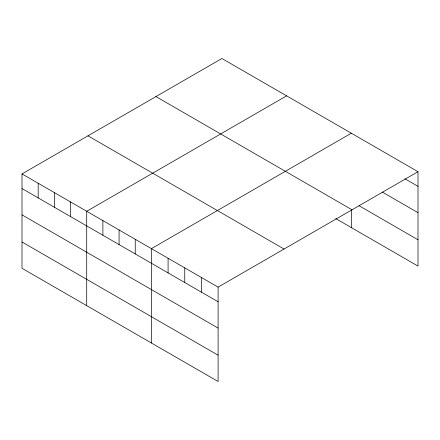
<?xml version="1.0" encoding="UTF-8"?>
<svg xmlns="http://www.w3.org/2000/svg" width="440" height="440" viewBox="0 0 440 440"><rect width="100%" height="100%" fill="white"/><g stroke="black" fill="none" stroke-linecap="round" stroke-linejoin="round"><path stroke-width="0.66" d="M418 171.71L218.091 287.127L218.091 381.502L22 268.29L22 173.916L221.909 58.498L418 171.71L418 266.085L335.731 218.587M286.622 95.859L86.708 211.277L86.708 305.652M351.329 133.221L151.421 248.639L151.421 343.007M404.905 178.788L418 186.346M382.283 192.038L418 212.663M359.068 205.744L418 239.773M155.941 96.586L352.028 209.798M87.972 135.828L284.059 249.04M22 173.916L218.091 287.127M22 188.556L218.091 301.763M22 214.869L218.091 328.081M22 241.978L218.091 355.19M351.329 209.831L351.329 227.59M201.421 277.508L201.421 292.144M184.756 267.883L184.756 282.519M168.086 258.258L168.086 272.899M135.239 239.299L135.239 253.935M119.064 229.955L119.064 244.596M102.889 220.616L102.889 235.257M70.532 201.938L70.532 216.573M54.357 192.599L54.357 207.235M38.175 183.26L38.175 197.896"/></g></svg>
